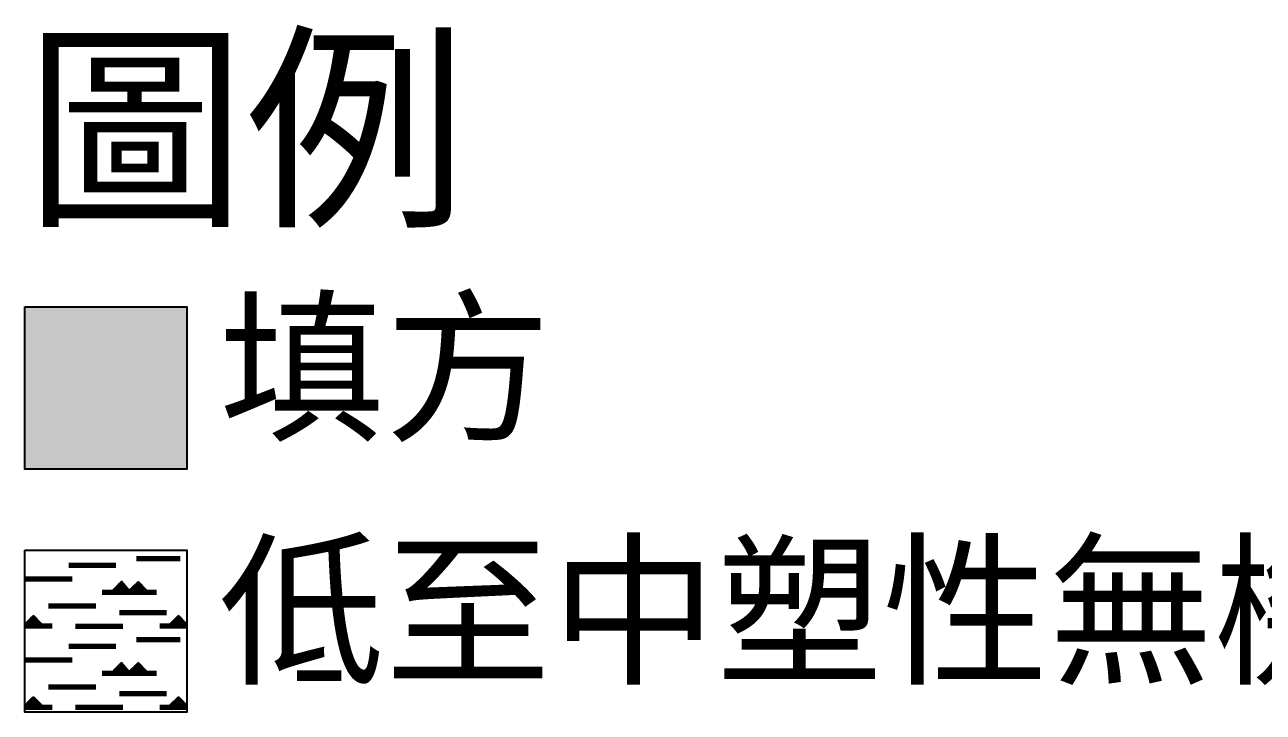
# Model space of a CAD drawing. Header units: millimetres. Extents: x -16 to 296794, y -32 to 2776793.
# Drawn here: x 15 to 22.64, y -2.5 to 1.74 of the extents above; entities that cross this region are included whole.
import ezdxf
from ezdxf.enums import TextEntityAlignment as Align

# ---------------------------------------------------------------- set-up
doc = ezdxf.new("R2010")
doc.units = ezdxf.units.MM
doc.layers.add('柱狀圖_圖例', color=7, linetype='Continuous')
doc.styles.get("Standard").update_dxf_attribs({"font": 'arial.ttf'})
pattern_1 = [(44.78822939999999, (15, -1.3214285), (67.0008139333141, 66.499999974633), [0.45625813, -95.357949]), (45.20952570000001, (15, -1.3261904), (1.000012097714531, 1.000000043300448), [0.4596252599999999, -96.06167899999998]), (44.9996519, (15, -1.3285714), (1.000012122408283, 0.500000025936958), [0.46467299, -0.9495491]), (44.9996519, (15, -1.3428571), (1.000012122408283, 0.500000025936958), [0.48487617, -0.9293459000000001]), (45.200689, (15, -1.3404761), (70.000850296028, 70.49999994672677), [0.47982831, -100.28411]), (44.79719420000001, (15, -1.3357142), (70.00085040890595, 69.49999994565572), [0.47646117, -99.58038499999999]), (44.9996519, (15, -1.3333333), (1.000012122408283, 0.500000025936958), [0.47140738, -0.9428146999999999]), (44.56228809999999, (15, -1.1547619), (32.00038867285984, 31.49999997419254), [0.22055776, -46.096571]), (45.4304392, (15, -1.1595238), (1.000012113790308, 1.000000034532301), [0.22392482, -46.800286]), (44.9996519, (15, -1.1619047), (1.000012122408283, 0.500000025936958), [0.2289693, -1.1852528]), (44.9996519, (15, -1.1761904), (1.000012122408283, 0.500000025936958), [0.24917247, -1.1650496]), (45.394789, (15, -1.1738095), (35.00042518184745, 35.49999993062367), [0.24412747, -51.02264]), (44.59898870000001, (15, -1.1690476), (35.00042516132623, 34.49999993425306), [0.24076039, -50.31892199999999]), (44.9996519, (15, -1.1666666), (1.000012122408283, 0.500000025936958), [0.23570369, -1.1785184]), (44.9996519, (15, -1.4904761), (1.000012122408283, 0.500000025936958), [0.69364229, -0.7205798000000001]), (45.1383824, (15, -1.4928571), (1.000012110425496, 1.000000041978172), [0.69532791, -145.32353]), (45.13705160000001, (15, -1.497619), (103.001250733323, 103.4999992008328), [0.70206228, -146.73101]), (44.9996519, (15.00952393, -1.5), (1.000012122408283, 0.500000025936958), [0.70711108, -0.7071109999999999]), (44.9996519, (15.00476196, -1.5), (1.000012122408283, 0.500000025936958), [0.70711108, -0.7071109999999999]), (44.9996519, (15.00476196, -1.5), (1.000012122408283, 0.500000025936958), [0.70711108, -0.7071109999999999]), (44.9996519, (15, -1.5), (1.000012122408283, 0.500000025936958), [0.70711108, -0.7071109999999999]), (44.9996519, (15.15714477, -1.5), (1.000012122408283, 0.500000025936958), [0.70711108, -0.7071109999999999]), (45.2737924, (15.16190673, -1.5), (1.000012119102992, 1.000000022234457), [0.7037518999999999, -73.19019699999998]), (44.9996519, (15.16190673, -1.5), (1.000012122408283, 0.500000025936958), [0.70711108, -0.7071109999999999]), (44.9996519, (15.17619262, -1.5), (1.000012122408283, 0.500000025936958), [0.70711108, -0.7071109999999999]), (45.2737924, (15.17619262, -1.5), (1.000012119102992, 1.000000022234457), [0.7037518999999999, -73.19019699999998]), (44.9996519, (15.17143065, -1.5), (1.000012122408283, 0.500000025936958), [0.70711108, -0.7071109999999999]), (44.9996519, (15.16666869, -1.5), (1.000012122408283, 0.500000025936958), [0.70711108, -0.7071109999999999]), (44.9996519, (15.82381953, -1.5), (1.000012122408283, 0.500000025936958), [0.24917247, -1.1650496]), (45.394789, (15.82858149, -1.5), (35.00042518184745, 35.49999993062367), [0.24412747, -51.02264]), (44.59898870000001, (15.82858149, -1.5), (1.000012147981752, 0.9999999938296819), [0.24076039, -50.31892199999999]), (44.56228809999999, (15.84286738, -1.5), (1.000012151742578, 0.9999999967822277), [0.22055776, -46.096571]), (45.4304392, (15.84286738, -1.5), (32.00038874088639, 32.49999995564047), [0.22392482, -46.800286]), (44.9996519, (15.83810542, -1.5), (1.000012122408283, 0.500000025936958), [0.2289693, -1.1852528]), (44.9996519, (15.83334346, -1.5), (1.000012122408283, 0.500000025936958), [0.23570369, -1.1785184]), (44.9996519, (15.65715084, -1.5), (1.000012122408283, 0.500000025936958), [0.48487617, -0.9293459000000001]), (45.200689, (15.6619128, -1.5), (70.000850296028, 70.49999994672677), [0.47982831, -100.28411]), (44.79719420000001, (15.6619128, -1.5), (1.000012146572482, 0.9999999966903238), [0.47646117, -99.58038499999999]), (44.78822939999999, (15.67619869, -1.5), (67.0008139333141, 66.499999974633), [0.45625813, -95.357949]), (45.20952570000001, (15.67619869, -1.5), (67.00081387231673, 67.49999994121858), [0.4596252599999999, -96.06167899999998]), (44.9996519, (15.67143673, -1.5), (1.000012122408283, 0.500000025936958), [0.46467299, -0.9495491]), (44.9996519, (15.66667477, -1.5), (1.000012122408283, 0.500000025936958), [0.47140738, -0.9428146999999999]), (44.9996519, (15.49048215, -1.5), (1.000012122408283, 0.500000025936958), [0.70711108, -0.7071109999999999]), (45.2737924, (15.49524411, -1.5), (1.000012119102992, 1.000000022234457), [0.7037518999999999, -73.19019699999998]), (44.9996519, (15.49524411, -1.5), (1.000012122408283, 0.500000025936958), [0.70711108, -0.7071109999999999]), (44.9996519, (15.50953, -1.5), (1.000012122408283, 0.500000025936958), [0.69364229, -0.7205798000000001]), (45.1383824, (15.50953, -1.5), (1.000012110425496, 1.000000041978172), [0.69532791, -145.32353]), (45.13705160000001, (15.50476804, -1.5), (103.001250733323, 103.4999992008328), [0.70206228, -146.73101]), (44.9996519, (15.50000607, -1.5), (1.000012122408283, 0.500000025936958), [0.70711108, -0.7071109999999999]), (44.9996519, (15.32381346, -1.5), (1.000012122408283, 0.500000025936958), [0.70711108, -0.7071109999999999]), (45.2737924, (15.32857542, -1.5), (51.00061952743345, 51.49999998980667), [0.7037518999999999, -73.19019699999998]), (44.9996519, (15.32857542, -1.5), (1.000012122408283, 0.500000025936958), [0.70711108, -0.7071109999999999]), (44.9996519, (15.34286131, -1.5), (1.000012122408283, 0.500000025936958), [0.70711108, -0.7071109999999999]), (45.2737924, (15.34286131, -1.5), (1.000012119102992, 1.000000022234457), [0.7037518999999999, -73.19019699999998]), (44.9996519, (15.33809935, -1.5), (1.000012122408283, 0.500000025936958), [0.70711108, -0.7071109999999999]), (44.9996519, (15.33333738, -1.5), (1.000012122408283, 0.500000025936958), [0.70711108, -0.7071109999999999]), (135.000348, (16.00001215, -1.3428571), (-1.000012149819718, 0.4999999993978654), [0.48487617, -0.9293459000000001]), (135.197239, (16.00001215, -1.3452381), (-72.00087308419445, 71.50000079240031), [0.48992987, -102.39534]), (134.8048, (16.00001215, -1.35), (-1.000012151339098, 1.000000002719602), [0.49329701, -103.09907]), (134.812493, (16.00001215, -1.3642857), (-75.00090966398096, 75.50000020445535), [0.51350007, -107.32151]), (135.189442, (16.00001215, -1.3595238), (-1.000012194784605, 0.9999999522800838), [0.51013293, -106.61778]), (135.000348, (16.00001215, -1.3571428), (-1.000012149819718, 0.4999999993978654), [0.50507934, -0.9091428]), (135.000348, (16.00001215, -1.3523809), (-1.000012149819718, 0.4999999993978654), [0.49834495, -0.9158772]), (135.000348, (16.00001215, -1.1761904), (-1.000012149819718, 0.4999999993978654), [0.24917247, -1.1650496]), (135.379784, (16.00001215, -1.1785714), (-1.000012137761839, 1.000000008686874), [0.25422886, -53.133832]), (134.625871, (16.00001215, -1.1833333), (-37.00044941540767, 37.49999994279477), [0.25759594, -53.837552]), (134.653105, (16.00001215, -1.197619), (-40.00048586241535, 40.49999994551506), [0.27779872, -58.059932]), (135.351851, (16.00001215, -1.1928571), (-1.000012173359828, 0.9999999757320217), [0.27443163, -57.356209]), (135.000348, (16.00001215, -1.1904761), (-1.000012149819718, 0.4999999993978654), [0.26937565, -1.1448465]), (135.000348, (16.00001215, -1.1857142), (-1.000012149819718, 0.4999999993978654), [0.26264126, -1.1515809]), (135.000348, (15.99048822, -1.5), (-1.000012149819718, 0.4999999993978654), [0.70711108, -0.7071109999999999]), (135.000348, (15.98572626, -1.5), (-1.000012149819718, 0.4999999993978654), [0.70711108, -0.7071109999999999]), (134.726207, (15.9809643, -1.5), (-51.00061901654583, 51.50000049573509), [0.7037519, -73.190197]), (134.726207, (15.96667841, -1.5), (-1.000012137050123, 1.000000004557769), [0.7037519, -73.190197]), (135.000348, (15.97144037, -1.5), (-1.000012149819718, 0.4999999993978654), [0.70711108, -0.7071109999999999]), (135.000348, (15.97620233, -1.5), (-1.000012149819718, 0.4999999993978654), [0.70711108, -0.7071109999999999]), (135.000348, (15.9809643, -1.5), (-1.000012149819718, 0.4999999993978654), [0.70711108, -0.7071109999999999]), (135.000348, (15.82381953, -1.5), (-1.000012149819718, 0.4999999993978654), [0.70711108, -0.7071109999999999]), (135.000348, (15.81905757, -1.5), (-1.000012149819718, 0.4999999993978654), [0.70711108, -0.7071109999999999]), (134.726207, (15.81429561, -1.5), (-1.000012137050123, 1.000000004557769), [0.7037519, -73.190197]), (134.726207, (15.80000972, -1.5), (-51.00061901654583, 51.50000049573509), [0.7037519, -73.190197]), (135.000348, (15.80477168, -1.5), (-1.000012149819718, 0.4999999993978654), [0.70711108, -0.7071109999999999]), (135.000348, (15.80953364, -1.5), (-1.000012149819718, 0.4999999993978654), [0.70711108, -0.7071109999999999]), (135.000348, (15.81429561, -1.5), (-1.000012149819718, 0.4999999993978654), [0.70711108, -0.7071109999999999]), (135.000348, (15.15714477, -1.5), (-1.000012149819718, 0.4999999993978654), [0.22223491, -1.1919872]), (135.000348, (15.1523828, -1.5), (-1.000012149819718, 0.4999999993978654), [0.21550052, -1.1987216]), (134.541991, (15.14762084, -1.5), (-1.000012142171529, 1.000000006737608), [0.21045644, -43.985395]), (134.493318, (15.13333495, -1.5), (-1.000012132323731, 1.000000017914237), [0.19025398, -39.763081]), (135.000348, (15.13809692, -1.5), (-1.000012149819718, 0.4999999993978654), [0.19529734, -1.2189248]), (135.000348, (15.14285888, -1.5), (-1.000012149819718, 0.4999999993978654), [0.20203174, -1.2121904]), (135.466157, (15.14762084, -1.5), (-30.00036437402941, 29.4999999857119), [0.20708939, -43.281683]), (135.000348, (15.32381346, -1.5), (-1.000012149819718, 0.4999999993978654), [0.4579386, -0.9562835]), (135.000348, (15.31905149, -1.5), (-1.000012149819718, 0.4999999993978654), [0.45120421, -0.9630179]), (134.784138, (15.31428953, -1.5), (-1.000012136580392, 1.000000006871534), [0.44615657, -93.246723]), (134.773883, (15.30000364, -1.5), (-62.0007524746083, 62.50000061364067), [0.42595355, -89.024292]), (135.000348, (15.30476561, -1.5), (-1.000012149819718, 0.4999999993978654), [0.43100104, -0.9832211]), (135.000348, (15.30952757, -1.5), (-1.000012149819718, 0.4999999993978654), [0.43773543, -0.9764867]), (135.218201, (15.31428953, -1.5), (-65.00078888588715, 64.5000006863176), [0.4427894399999999, -92.542993]), (135.000348, (15.49048215, -1.5), (-1.000012149819718, 0.4999999993978654), [0.69364229, -0.7205798000000001]), (135.000348, (15.48572019, -1.5), (-1.000012149819718, 0.4999999993978654), [0.6869079, -0.7273142]), (134.858877, (15.48095822, -1.5), (-100.0012141906636, 100.5000002183743), [0.68185917, -142.50856]), (134.854557, (15.46667234, -1.5), (-1.000012137128623, 1.00000000511917), [0.66165606, -138.28611]), (135.000348, (15.4714343, -1.5), (-1.000012149819718, 0.4999999993978654), [0.66670473, -0.7475174]), (135.000348, (15.47619626, -1.5), (-1.000012149819718, 0.4999999993978654), [0.67343912, -0.740783]), (135.14252, (15.48095822, -1.5), (-1.000012151741843, 0.9999999983450649), [0.67849202, -141.80483]), (135.000348, (15.65715084, -1.5), (-1.000012149819718, 0.4999999993978654), [0.70711108, -0.7071109999999999]), (135.000348, (15.65238888, -1.5), (-1.000012149819718, 0.4999999993978654), [0.70711108, -0.7071109999999999]), (134.726207, (15.64762691, -1.5), (-51.00061901654583, 51.50000049573509), [0.7037519, -73.190197]), (134.726207, (15.63334103, -1.5), (-1.000012137050123, 1.000000004557769), [0.7037519, -73.190197]), (135.000348, (15.63810299, -1.5), (-1.000012149819718, 0.4999999993978654), [0.70711108, -0.7071109999999999]), (135.000348, (15.64286495, -1.5), (-1.000012149819718, 0.4999999993978654), [0.70711108, -0.7071109999999999]), (135.000348, (15.64762691, -1.5), (-1.000012149819718, 0.4999999993978654), [0.70711108, -0.7071109999999999])]
pattern_2 = [(0, (15.6877385, -2.5414234), (0, 0.5), [0.27054505, -0.7294549]), (0, (15.6877385, -2.5437234), (0, 0.5), [0.27054505, -0.7294549]), (0, (15.6877385, -2.5460234), (0, 0.5), [0.27054505, -0.7294549]), (0, (15.6877385, -2.5483234), (0, 0.5), [0.27054505, -0.7294549]), (0, (15.6877385, -2.5506234), (0, 0.5), [0.27054505, -0.7294549]), (0, (15.6877385, -2.5529234), (0, 0.5), [0.27054505, -0.7294549]), (0, (15.6877385, -2.5552234), (0, 0.5), [0.27054505, -0.7294549]), (0, (15.6877385, -2.5575234), (0, 0.5), [0.27054505, -0.7294549]), (0, (15.6877385, -2.5598234), (0, 0.5), [0.27054505, -0.7294549]), (0, (15.6877385, -2.5621234), (0, 0.5), [0.27054505, -0.7294549]), (0, (15, -2.666649), (0, 0.5), [0.29096291, -0.709037]), (0, (15, -2.668949), (0, 0.5), [0.29096291, -0.709037]), (0, (15, -2.671249), (0, 0.5), [0.29096291, -0.709037]), (0, (15, -2.673549), (0, 0.5), [0.29096291, -0.709037]), (0, (15, -2.675849), (0, 0.5), [0.29096291, -0.709037]), (0, (15, -2.678149), (0, 0.5), [0.29096291, -0.709037]), (0, (15, -2.680449), (0, 0.5), [0.29096291, -0.709037]), (0, (15, -2.682749), (0, 0.5), [0.29096291, -0.709037]), (0, (15, -2.685049), (0, 0.5), [0.29096291, -0.709037]), (0, (15, -2.687349), (0, 0.5), [0.29096291, -0.709037]), (0, (15.27120365, -2.5832927), (0, 0.5), [0.29096291, -0.709037]), (0, (15.27120365, -2.5855927), (0, 0.5), [0.29096291, -0.709037]), (0, (15.27120365, -2.5878927), (0, 0.5), [0.29096291, -0.709037]), (0, (15.27120365, -2.5901927), (0, 0.5), [0.29096291, -0.709037]), (0, (15.27120365, -2.5924927), (0, 0.5), [0.29096291, -0.709037]), (0, (15.27120365, -2.5947927), (0, 0.5), [0.29096291, -0.709037]), (0, (15.27120365, -2.5970927), (0, 0.5), [0.29096291, -0.709037]), (0, (15.27120365, -2.5993927), (0, 0.5), [0.29096291, -0.709037]), (0, (15.27120365, -2.6016927), (0, 0.5), [0.29096291, -0.709037]), (0, (15.27120365, -2.6039927), (0, 0.5), [0.29096291, -0.709037]), (0, (15.58378768, -2.8752572), (0, 0.5), [0.29096291, -0.709037]), (0, (15.58378768, -2.8775572), (0, 0.5), [0.29096291, -0.709037]), (0, (15.58378768, -2.8798572), (0, 0.5), [0.29096291, -0.709037]), (0, (15.58378768, -2.8821572), (0, 0.5), [0.29096291, -0.709037]), (0, (15.58378768, -2.8844572), (0, 0.5), [0.29096291, -0.709037]), (0, (15.58378768, -2.8867572), (0, 0.5), [0.29096291, -0.709037]), (0, (15.58378768, -2.8890572), (0, 0.5), [0.29096291, -0.709037]), (0, (15.58378768, -2.8913572), (0, 0.5), [0.29096291, -0.709037]), (0, (15.58378768, -2.8936572), (0, 0.5), [0.29096291, -0.709037]), (0, (15.58378768, -2.8959572), (0, 0.5), [0.29096291, -0.709037]), (0, (15.31244326, -2.9586282), (0, 0.5), [0.29096291, -0.709037]), (0, (15.31244326, -2.9609282), (0, 0.5), [0.29096291, -0.709037]), (0, (15.31244326, -2.9632282), (0, 0.5), [0.29096291, -0.709037]), (0, (15.31244326, -2.9655282), (0, 0.5), [0.29096291, -0.709037]), (0, (15.31244326, -2.9678282), (0, 0.5), [0.29096291, -0.709037]), (0, (15.31244326, -2.9701282), (0, 0.5), [0.29096291, -0.709037]), (0, (15.31244326, -2.9724282), (0, 0.5), [0.29096291, -0.709037]), (0, (15.31244326, -2.9747282), (0, 0.5), [0.29096291, -0.709037]), (0, (15.31244326, -2.9770282), (0, 0.5), [0.29096291, -0.709037]), (0, (15.31244326, -2.9793282), (0, 0.5), [0.29096291, -0.709037]), (0, (15.14640155, -2.8335654), (0, 0.5), [0.29096291, -0.709037]), (0, (15.14640155, -2.8358654), (0, 0.5), [0.29096291, -0.709037]), (0, (15.14640155, -2.8381654), (0, 0.5), [0.29096291, -0.709037]), (0, (15.14640155, -2.8404654), (0, 0.5), [0.29096291, -0.709037]), (0, (15.14640155, -2.8427654), (0, 0.5), [0.29096291, -0.709037]), (0, (15.14640155, -2.8450654), (0, 0.5), [0.29096291, -0.709037]), (0, (15.14640155, -2.8473654), (0, 0.5), [0.29096291, -0.709037]), (0, (15.14640155, -2.8496654), (0, 0.5), [0.29096291, -0.709037]), (0, (15.14640155, -2.8519654), (0, 0.5), [0.29096291, -0.709037]), (0, (15.14640155, -2.8542654), (0, 0.5), [0.29096291, -0.709037]), (90, (15.0001524, -2.9580792), (-1, 6.123233995736766e-17), [0.0002977, -0.4997023]), (90, (15.0024524, -2.9580792), (-1, 6.123233995736766e-17), [0.00269017, -0.4973098]), (90, (15.0047524, -2.9580792), (-1, 6.123233995736766e-17), [0.00508265, -0.4949173]), (90, (15.0070524, -2.9580792), (-1, 6.123233995736766e-17), [0.00747512, -0.4925248]), (90, (15.0093524, -2.9580792), (-1, 6.123233995736766e-17), [0.00986759, -0.4901324000000001]), (90, (15.0254524, -2.9580792), (-1, 6.123233995736766e-17), [0.02661492, -0.4733850000000001]), (90, (15.0231524, -2.9580792), (-1, 6.123233995736766e-17), [0.02422244, -0.4757775]), (90, (15.0208524, -2.9580792), (-1, 6.123233995736766e-17), [0.02182997, -0.47817]), (90, (15.0185524, -2.9580792), (-1, 6.123233995736766e-17), [0.01943749, -0.4805625]), (90, (15.0162524, -2.9580792), (-1, 6.123233995736766e-17), [0.01704502, -0.4829549]), (90, (15.0139524, -2.9580792), (-1, 6.123233995736766e-17), [0.01465254, -0.4853474]), (90, (15.0116524, -2.9580792), (-1, 6.123233995736766e-17), [0.01226007, -0.4877399000000001]), (90, (15.0277524, -2.9580792), (-1, 6.123233995736766e-17), [0.02900739, -0.4709925999999999]), (90, (15.0300524, -2.9580792), (-1, 6.123233995736766e-17), [0.03139987, -0.4686001]), (90, (15.0323524, -2.9580792), (-1, 6.123233995736766e-17), [0.03379234, -0.4662076]), (90, (15.0346524, -2.9580792), (-1, 6.123233995736766e-17), [0.03618481, -0.4638151]), (90, (15.0369524, -2.9580792), (-1, 6.123233995736766e-17), [0.03857729, -0.4614227]), (90, (15.0392524, -2.9580792), (-1, 6.123233995736766e-17), [0.04096976, -0.4590301999999999]), (90, (15.0415524, -2.9580792), (-1, 6.123233995736766e-17), [0.04336224, -0.4566377]), (90, (15.0438524, -2.9580792), (-1, 6.123233995736766e-17), [0.04575471, -0.4542452]), (90, (15.0461524, -2.9580792), (-1, 6.123233995736766e-17), [0.04814719, -0.4518528]), (90, (15.0484524, -2.9580792), (-1, 6.123233995736766e-17), [0.05053966, -0.4494603]), (90, (15.0507524, -2.9580792), (-1, 6.123233995736766e-17), [0.05293214, -0.4470678]), (90, (15.0530524, -2.9580792), (-1, 6.123233995736766e-17), [0.05121003, -0.4487899]), (90, (15.0553524, -2.9580792), (-1, 6.123233995736766e-17), [0.0488823, -0.4511177]), (90, (15.0576524, -2.9580792), (-1, 6.123233995736766e-17), [0.04655457, -0.4534454000000001]), (90, (15.0599524, -2.9580792), (-1, 6.123233995736766e-17), [0.04422685, -0.4557731]), (90, (15.0622524, -2.9580792), (-1, 6.123233995736766e-17), [0.04189912, -0.4581008]), (90, (15.0645524, -2.9580792), (-1, 6.123233995736766e-17), [0.03957139, -0.4604286]), (90, (15.0668524, -2.9580792), (-1, 6.123233995736766e-17), [0.03724366, -0.4627563]), (90, (15.0691524, -2.9580792), (-1, 6.123233995736766e-17), [0.03491593, -0.465084]), (90, (15.0714524, -2.9580792), (-1, 6.123233995736766e-17), [0.0325882, -0.4674117999999999]), (90, (15.0737524, -2.9580792), (-1, 6.123233995736766e-17), [0.03026047, -0.4697395]), (90, (15.0760524, -2.9580792), (-1, 6.123233995736766e-17), [0.02793274, -0.4720672000000001]), (90, (15.0783524, -2.9580792), (-1, 6.123233995736766e-17), [0.02560502, -0.4743949000000001]), (90, (15.0806524, -2.9580792), (-1, 6.123233995736766e-17), [0.02327729, -0.4767227]), (90, (15.0829524, -2.9580792), (-1, 6.123233995736766e-17), [0.02094956, -0.4790504]), (90, (15.0852524, -2.9580792), (-1, 6.123233995736766e-17), [0.01862183, -0.4813781]), (90, (15.1013524, -2.9580792), (-1, 6.123233995736766e-17), [0.00232773, -0.4976722]), (90, (15.0990524, -2.9580792), (-1, 6.123233995736766e-17), [0.00465546, -0.4953445]), (90, (15.0967524, -2.9580792), (-1, 6.123233995736766e-17), [0.00698319, -0.4930168]), (90, (15.0944524, -2.9580792), (-1, 6.123233995736766e-17), [0.00931091, -0.490689]), (90, (15.0921524, -2.9580792), (-1, 6.123233995736766e-17), [0.01163864, -0.4883613000000001]), (90, (15.0898524, -2.9580792), (-1, 6.123233995736766e-17), [0.01396637, -0.4860336]), (90, (15.0875524, -2.9580792), (-1, 6.123233995736766e-17), [0.0162941, -0.4837059]), (45, (15, -2.9571428), (0.9999999346823583, 0.5000000628005945), [0.07407785, -1.3401357]), (135, (15.1047619, -2.9571428), (-0.9999999983219684, 0.4999999991609843), [0.07407785, -1.3401357]), (0, (15, -2.9580792), (0, 0.5), [0.16746966, -0.8325303]), (0, (15, -2.9603792), (0, 0.5), [0.16746966, -0.8325303]), (0, (15, -2.9626792), (0, 0.5), [0.16746966, -0.8325303]), (0, (15, -2.9649792), (0, 0.5), [0.16746966, -0.8325303]), (0, (15, -2.9672792), (0, 0.5), [0.16746966, -0.8325303]), (0, (15, -2.9695792), (0, 0.5), [0.16746966, -0.8325303]), (0, (15, -2.9718792), (0, 0.5), [0.16746966, -0.8325303]), (0, (15, -2.9741792), (0, 0.5), [0.16746966, -0.8325303]), (0, (15, -2.9764792), (0, 0.5), [0.16746966, -0.8325303]), (0, (15, -2.9787792), (0, 0.5), [0.16746966, -0.8325303]), (90, (15.9998476, -2.9580792), (-1, 6.123233995736766e-17), [0.0002977, -0.4997023]), (90, (15.9975476, -2.9580792), (-1, 6.123233995736766e-17), [0.00269017, -0.4973098]), (90, (15.9952476, -2.9580792), (-1, 6.123233995736766e-17), [0.00508265, -0.4949173]), (90, (15.9929476, -2.9580792), (-1, 6.123233995736766e-17), [0.00747512, -0.4925248]), (90, (15.9906476, -2.9580792), (-1, 6.123233995736766e-17), [0.00986759, -0.4901324000000001]), (90, (15.9745476, -2.9580792), (-1, 6.123233995736766e-17), [0.02661492, -0.4733850000000001]), (90, (15.9768476, -2.9580792), (-1, 6.123233995736766e-17), [0.02422244, -0.4757775]), (90, (15.9791476, -2.9580792), (-1, 6.123233995736766e-17), [0.02182997, -0.47817]), (90, (15.9814476, -2.9580792), (-1, 6.123233995736766e-17), [0.01943749, -0.4805625]), (90, (15.9837476, -2.9580792), (-1, 6.123233995736766e-17), [0.01704502, -0.4829549]), (90, (15.9860476, -2.9580792), (-1, 6.123233995736766e-17), [0.01465254, -0.4853474]), (90, (15.9883476, -2.9580792), (-1, 6.123233995736766e-17), [0.01226007, -0.4877399000000001]), (90, (15.9722476, -2.9580792), (-1, 6.123233995736766e-17), [0.02900739, -0.4709925999999999]), (90, (15.9699476, -2.9580792), (-1, 6.123233995736766e-17), [0.03139987, -0.4686001]), (90, (15.9676476, -2.9580792), (-1, 6.123233995736766e-17), [0.03379234, -0.4662076]), (90, (15.9653476, -2.9580792), (-1, 6.123233995736766e-17), [0.03618481, -0.4638151]), (90, (15.9630476, -2.9580792), (-1, 6.123233995736766e-17), [0.03857729, -0.4614227]), (90, (15.9607476, -2.9580792), (-1, 6.123233995736766e-17), [0.04096976, -0.4590301999999999]), (90, (15.9584476, -2.9580792), (-1, 6.123233995736766e-17), [0.04336224, -0.4566377]), (90, (15.9561476, -2.9580792), (-1, 6.123233995736766e-17), [0.04575471, -0.4542452]), (90, (15.9538476, -2.9580792), (-1, 6.123233995736766e-17), [0.04814719, -0.4518528]), (90, (15.9515476, -2.9580792), (-1, 6.123233995736766e-17), [0.05053966, -0.4494603]), (90, (15.9492476, -2.9580792), (-1, 6.123233995736766e-17), [0.05293214, -0.4470678]), (90, (15.9469476, -2.9580792), (-1, 6.123233995736766e-17), [0.05121003, -0.4487899]), (90, (15.9446476, -2.9580792), (-1, 6.123233995736766e-17), [0.0488823, -0.4511177]), (90, (15.9423476, -2.9580792), (-1, 6.123233995736766e-17), [0.04655457, -0.4534454000000001]), (90, (15.9400476, -2.9580792), (-1, 6.123233995736766e-17), [0.04422685, -0.4557731]), (90, (15.9377476, -2.9580792), (-1, 6.123233995736766e-17), [0.04189912, -0.4581008]), (90, (15.9354476, -2.9580792), (-1, 6.123233995736766e-17), [0.03957139, -0.4604286]), (90, (15.9331476, -2.9580792), (-1, 6.123233995736766e-17), [0.03724366, -0.4627563]), (90, (15.9308476, -2.9580792), (-1, 6.123233995736766e-17), [0.03491593, -0.465084]), (90, (15.9285476, -2.9580792), (-1, 6.123233995736766e-17), [0.0325882, -0.4674117999999999]), (90, (15.9262476, -2.9580792), (-1, 6.123233995736766e-17), [0.03026047, -0.4697395]), (90, (15.9239476, -2.9580792), (-1, 6.123233995736766e-17), [0.02793274, -0.4720672000000001]), (90, (15.9216476, -2.9580792), (-1, 6.123233995736766e-17), [0.02560502, -0.4743949000000001]), (90, (15.9193476, -2.9580792), (-1, 6.123233995736766e-17), [0.02327729, -0.4767227]), (90, (15.9170476, -2.9580792), (-1, 6.123233995736766e-17), [0.02094956, -0.4790504]), (90, (15.9147476, -2.9580792), (-1, 6.123233995736766e-17), [0.01862183, -0.4813781]), (90, (15.8986476, -2.9580792), (-1, 6.123233995736766e-17), [0.00232773, -0.4976722]), (90, (15.9009476, -2.9580792), (-1, 6.123233995736766e-17), [0.00465546, -0.4953445]), (90, (15.9032476, -2.9580792), (-1, 6.123233995736766e-17), [0.00698319, -0.4930168]), (90, (15.9055476, -2.9580792), (-1, 6.123233995736766e-17), [0.00931091, -0.490689]), (90, (15.9078476, -2.9580792), (-1, 6.123233995736766e-17), [0.01163864, -0.4883613000000001]), (90, (15.9101476, -2.9580792), (-1, 6.123233995736766e-17), [0.01396637, -0.4860336]), (90, (15.9124476, -2.9580792), (-1, 6.123233995736766e-17), [0.0162941, -0.4837059]), (135, (16, -2.9571428), (-0.9999999983219684, 0.4999999991609843), [0.07407785, -1.3401357]), (45, (15.8952381, -2.9571428), (0.9999999346823583, 0.5000000628005945), [0.07407785, -1.3401357]), (0, (15.83253034, -2.9580792), (0, 0.5), [0.16746966, -0.8325303]), (0, (15.83253034, -2.9603792), (0, 0.5), [0.16746966, -0.8325303]), (0, (15.83253034, -2.9626792), (0, 0.5), [0.16746966, -0.8325303]), (0, (15.83253034, -2.9649792), (0, 0.5), [0.16746966, -0.8325303]), (0, (15.83253034, -2.9672792), (0, 0.5), [0.16746966, -0.8325303]), (0, (15.83253034, -2.9695792), (0, 0.5), [0.16746966, -0.8325303]), (0, (15.83253034, -2.9718792), (0, 0.5), [0.16746966, -0.8325303]), (0, (15.83253034, -2.9741792), (0, 0.5), [0.16746966, -0.8325303]), (0, (15.83253034, -2.9764792), (0, 0.5), [0.16746966, -0.8325303]), (0, (15.83253034, -2.9787792), (0, 0.5), [0.16746966, -0.8325303]), (90, (15.7504145, -2.7494144), (-1, 6.123233995736766e-17), [0.00096562, -0.4990343]), (90, (15.7481145, -2.7494144), (-1, 6.123233995736766e-17), [0.00326836, -0.4967316]), (90, (15.7458145, -2.7494144), (-1, 6.123233995736766e-17), [0.005571100000000001, -0.4944289000000001]), (90, (15.7435145, -2.7494144), (-1, 6.123233995736766e-17), [0.00787384, -0.4921261]), (90, (15.7412145, -2.7494144), (-1, 6.123233995736766e-17), [0.01017658, -0.4898234]), (90, (15.7389145, -2.7494144), (-1, 6.123233995736766e-17), [0.01247932, -0.4875206]), (90, (15.7366145, -2.7494144), (-1, 6.123233995736766e-17), [0.01478206, -0.4852179]), (90, (15.7343145, -2.7494144), (-1, 6.123233995736766e-17), [0.01708481, -0.4829151]), (90, (15.7320145, -2.7494144), (-1, 6.123233995736766e-17), [0.01938755, -0.4806124]), (90, (15.7297145, -2.7494144), (-1, 6.123233995736766e-17), [0.02169029, -0.4783096999999999]), (90, (15.7274145, -2.7494144), (-1, 6.123233995736766e-17), [0.02399303, -0.4760069000000001]), (90, (15.7251145, -2.7494144), (-1, 6.123233995736766e-17), [0.02629577, -0.4737042]), (90, (15.7228145, -2.7494144), (-1, 6.123233995736766e-17), [0.02859851, -0.4714014]), (90, (15.7205145, -2.7494144), (-1, 6.123233995736766e-17), [0.03090125, -0.4690987]), (90, (15.7182145, -2.7494144), (-1, 6.123233995736766e-17), [0.03320399, -0.466796]), (90, (15.7159145, -2.7494144), (-1, 6.123233995736766e-17), [0.03550673, -0.4644932]), (90, (15.7136145, -2.7494144), (-1, 6.123233995736766e-17), [0.03780948, -0.4621904999999999]), (90, (15.7113145, -2.7494144), (-1, 6.123233995736766e-17), [0.04011222, -0.4598877000000001]), (90, (15.6952145, -2.7494144), (-1, 6.123233995736766e-17), [0.05025392, -0.449746]), (90, (15.6975145, -2.7494144), (-1, 6.123233995736766e-17), [0.05255118, -0.4474488]), (90, (15.6998145, -2.7494144), (-1, 6.123233995736766e-17), [0.05162592, -0.448374]), (90, (15.7021145, -2.7494144), (-1, 6.123233995736766e-17), [0.04932318, -0.4506768]), (90, (15.7044145, -2.7494144), (-1, 6.123233995736766e-17), [0.04702044, -0.4529795]), (90, (15.7067145, -2.7494144), (-1, 6.123233995736766e-17), [0.0447177, -0.4552823]), (90, (15.7090145, -2.7494144), (-1, 6.123233995736766e-17), [0.04241496, -0.457585]), (90, (15.6929145, -2.7494144), (-1, 6.123233995736766e-17), [0.04795666, -0.4520433]), (90, (15.6906145, -2.7494144), (-1, 6.123233995736766e-17), [0.04565939, -0.4543406]), (90, (15.6883145, -2.7494144), (-1, 6.123233995736766e-17), [0.04336213, -0.4566378]), (90, (15.6860145, -2.7494144), (-1, 6.123233995736766e-17), [0.04106487, -0.4589351]), (90, (15.6837145, -2.7494144), (-1, 6.123233995736766e-17), [0.03876761, -0.4612323]), (90, (15.6814145, -2.7494144), (-1, 6.123233995736766e-17), [0.03647035, -0.4635295999999999]), (90, (15.6791145, -2.7494144), (-1, 6.123233995736766e-17), [0.03417308, -0.4658269]), (90, (15.6768145, -2.7494144), (-1, 6.123233995736766e-17), [0.03187582, -0.4681241]), (90, (15.6745145, -2.7494144), (-1, 6.123233995736766e-17), [0.02957856, -0.4704214]), (90, (15.6722145, -2.7494144), (-1, 6.123233995736766e-17), [0.0272813, -0.4727187]), (90, (15.6699145, -2.7494144), (-1, 6.123233995736766e-17), [0.02498403, -0.4750159]), (90, (15.6676145, -2.7494144), (-1, 6.123233995736766e-17), [0.02268677, -0.4773132]), (90, (15.6653145, -2.7494144), (-1, 6.123233995736766e-17), [0.02038951, -0.4796104]), (90, (15.6630145, -2.7494144), (-1, 6.123233995736766e-17), [0.01809225, -0.4819077]), (90, (15.6607145, -2.7494144), (-1, 6.123233995736766e-17), [0.01579499, -0.484205]), (90, (15.6584145, -2.7494144), (-1, 6.123233995736766e-17), [0.01349772, -0.4865022]), (90, (15.6561145, -2.7494144), (-1, 6.123233995736766e-17), [0.01120046, -0.4887995]), (90, (15.6538145, -2.7494144), (-1, 6.123233995736766e-17), [0.008903200000000002, -0.4910968]), (90, (15.6515145, -2.7494144), (-1, 6.123233995736766e-17), [0.00660594, -0.4933939999999999]), (90, (15.6492145, -2.7494144), (-1, 6.123233995736766e-17), [0.00430867, -0.4956912999999999]), (90, (15.6469145, -2.7494144), (-1, 6.123233995736766e-17), [0.00201141, -0.4979885]), (90, (15.6446145, -2.7494144), (-1, 6.123233995736766e-17), [0.0002977, -0.4997023]), (90, (15.6423145, -2.7494144), (-1, 6.123233995736766e-17), [0.00269017, -0.4973098]), (90, (15.6400145, -2.7494144), (-1, 6.123233995736766e-17), [0.00508265, -0.4949173]), (90, (15.6377145, -2.7494144), (-1, 6.123233995736766e-17), [0.00747512, -0.4925248]), (90, (15.6354145, -2.7494144), (-1, 6.123233995736766e-17), [0.00986759, -0.4901324000000001]), (90, (15.6193145, -2.7494144), (-1, 6.123233995736766e-17), [0.02661492, -0.4733850000000001]), (90, (15.6216145, -2.7494144), (-1, 6.123233995736766e-17), [0.02422244, -0.4757775]), (90, (15.6239145, -2.7494144), (-1, 6.123233995736766e-17), [0.02182997, -0.47817]), (90, (15.6262145, -2.7494144), (-1, 6.123233995736766e-17), [0.01943749, -0.4805625]), (90, (15.6285145, -2.7494144), (-1, 6.123233995736766e-17), [0.01704502, -0.4829549]), (90, (15.6308145, -2.7494144), (-1, 6.123233995736766e-17), [0.01465254, -0.4853474]), (90, (15.6331145, -2.7494144), (-1, 6.123233995736766e-17), [0.01226007, -0.4877399000000001]), (90, (15.6170145, -2.7494144), (-1, 6.123233995736766e-17), [0.02900739, -0.4709925999999999]), (90, (15.6147145, -2.7494144), (-1, 6.123233995736766e-17), [0.03139987, -0.4686001]), (90, (15.6124145, -2.7494144), (-1, 6.123233995736766e-17), [0.03379234, -0.4662076]), (90, (15.6101145, -2.7494144), (-1, 6.123233995736766e-17), [0.03618481, -0.4638151]), (90, (15.6078145, -2.7494144), (-1, 6.123233995736766e-17), [0.03857729, -0.4614227]), (90, (15.6055145, -2.7494144), (-1, 6.123233995736766e-17), [0.04096976, -0.4590301999999999]), (90, (15.6032145, -2.7494144), (-1, 6.123233995736766e-17), [0.04336224, -0.4566377]), (90, (15.6009145, -2.7494144), (-1, 6.123233995736766e-17), [0.04575471, -0.4542452]), (90, (15.5986145, -2.7494144), (-1, 6.123233995736766e-17), [0.04814719, -0.4518528]), (90, (15.5963145, -2.7494144), (-1, 6.123233995736766e-17), [0.05053966, -0.4494603]), (90, (15.5940145, -2.7494144), (-1, 6.123233995736766e-17), [0.05293214, -0.4470678]), (90, (15.5917145, -2.7494144), (-1, 6.123233995736766e-17), [0.05121003, -0.4487899]), (90, (15.5894145, -2.7494144), (-1, 6.123233995736766e-17), [0.0488823, -0.4511177]), (90, (15.5871145, -2.7494144), (-1, 6.123233995736766e-17), [0.04655457, -0.4534454000000001]), (90, (15.5848145, -2.7494144), (-1, 6.123233995736766e-17), [0.04422685, -0.4557731]), (90, (15.5825145, -2.7494144), (-1, 6.123233995736766e-17), [0.04189912, -0.4581008]), (90, (15.5802145, -2.7494144), (-1, 6.123233995736766e-17), [0.03957139, -0.4604286]), (90, (15.5779145, -2.7494144), (-1, 6.123233995736766e-17), [0.03724366, -0.4627563]), (90, (15.5756145, -2.7494144), (-1, 6.123233995736766e-17), [0.03491593, -0.465084]), (90, (15.5733145, -2.7494144), (-1, 6.123233995736766e-17), [0.0325882, -0.4674117999999999]), (90, (15.5710145, -2.7494144), (-1, 6.123233995736766e-17), [0.03026047, -0.4697395]), (90, (15.5687145, -2.7494144), (-1, 6.123233995736766e-17), [0.02793274, -0.4720672000000001]), (90, (15.5664145, -2.7494144), (-1, 6.123233995736766e-17), [0.02560502, -0.4743949000000001]), (90, (15.5641145, -2.7494144), (-1, 6.123233995736766e-17), [0.02327729, -0.4767227]), (90, (15.5618145, -2.7494144), (-1, 6.123233995736766e-17), [0.02094956, -0.4790504]), (90, (15.5595145, -2.7494144), (-1, 6.123233995736766e-17), [0.01862183, -0.4813781]), (90, (15.5434145, -2.7494144), (-1, 6.123233995736766e-17), [0.00232773, -0.4976722]), (90, (15.5457145, -2.7494144), (-1, 6.123233995736766e-17), [0.00465546, -0.4953445]), (90, (15.5480145, -2.7494144), (-1, 6.123233995736766e-17), [0.00698319, -0.4930168]), (90, (15.5503145, -2.7494144), (-1, 6.123233995736766e-17), [0.00931091, -0.490689]), (90, (15.5526145, -2.7494144), (-1, 6.123233995736766e-17), [0.01163864, -0.4883613000000001]), (90, (15.5549145, -2.7494144), (-1, 6.123233995736766e-17), [0.01396637, -0.4860336]), (90, (15.5572145, -2.7494144), (-1, 6.123233995736766e-17), [0.0162941, -0.4837059]), (133.726969, (15.75238095, -2.75), (-0.9999999798906013, 1.000000015668036), [0.07578015, -15.83805]), (43.78112470000001, (15.64285714, -2.75), (10.99999993219588, 10.4999999691809), [0.07914652, -16.541623]), (131.009086, (15.64285714, -2.75), (-2.999999970360712, 3.500000021979408), [0.07257024, -15.16718]), (46.27303, (15.54285714, -2.75), (0.9999999901174754, 1.00000000512697), [0.07578015, -15.83805]), (0, (15.47729724, -2.7494144), (0, 0.5), [0.3352069, -0.6647930999999999]), (0, (15.47729724, -2.7517144), (0, 0.5), [0.3352069, -0.6647930999999999]), (0, (15.47729724, -2.7540144), (0, 0.5), [0.3352069, -0.6647930999999999]), (0, (15.47729724, -2.7563144), (0, 0.5), [0.3352069, -0.6647930999999999]), (0, (15.47729724, -2.7586144), (0, 0.5), [0.3352069, -0.6647930999999999]), (0, (15.47729724, -2.7609144), (0, 0.5), [0.3352069, -0.6647930999999999]), (0, (15.47729724, -2.7632144), (0, 0.5), [0.3352069, -0.6647930999999999]), (0, (15.47729724, -2.7655144), (0, 0.5), [0.3352069, -0.6647930999999999]), (0, (15.47729724, -2.7678144), (0, 0.5), [0.3352069, -0.6647930999999999]), (0, (15.47729724, -2.7701144), (0, 0.5), [0.3352069, -0.6647930999999999])]

msp = doc.modelspace()

# ---------------------------------------------------------------- hatches: boundary and pattern name
at = {"layer": '柱狀圖_圖例'}
h = msp.add_hatch(dxfattribs=at)
h.set_pattern_fill('494950', color=52, pattern_type=2)
h.set_pattern_definition(pattern_1)
h.paths.add_polyline_path([(15, 0), (16, 0), (16, -1), (15, -1)])
h = msp.add_hatch(dxfattribs=at)
h.set_pattern_fill('494950', color=52, pattern_type=2)
h.set_pattern_definition(pattern_1)
h.paths.add_polyline_path([(15, 0), (16, 0), (16, -1), (15, -1)])
h = msp.add_hatch(dxfattribs=at)
h.set_pattern_fill('505452', color=82, pattern_type=2)
h.set_pattern_definition(pattern_2)
h.paths.add_polyline_path([(15, -1.5), (16, -1.5), (16, -2.5), (15, -2.5)])
h = msp.add_hatch(dxfattribs=at)
h.set_pattern_fill('505452', color=82, pattern_type=2)
h.set_pattern_definition(pattern_2)
h.paths.add_polyline_path([(15, -1.5), (16, -1.5), (16, -2.5), (15, -2.5)])

# ---------------------------------------------------------------- linework, layer by layer
for points in [[(15, 0), (16, 0), (16, -1), (15, -1)], [(15, 0), (16, 0), (16, -1), (15, -1)], [(15, -1.5), (16, -1.5), (16, -2.5), (15, -2.5)], [(15, -1.5), (16, -1.5), (16, -2.5), (15, -2.5)]]:
    msp.add_lwpolyline(points, close=True, dxfattribs=at)

# ---------------------------------------------------------------- texts
msp.add_text('圖例', height=1, dxfattribs=at).set_placement((15, 0.3), align=Align.BOTTOM_LEFT)
msp.add_text('圖例', height=1, dxfattribs=at).set_placement((15, 0.3), align=Align.BOTTOM_LEFT)
for s, p in [('填方', (16.2, 0)), ('填方', (16.2, 0)), ('低至中塑性無機性黏土，粉土質黏土及砂質黏土(CL或CL-ML)', (16.2, -1.5)), ('低至中塑性無機性黏土，粉土質黏土及砂質黏土(CL或CL-ML)', (16.2, -1.5))]:
    msp.add_text(s, height=0.75, dxfattribs=at).set_placement(p, align=Align.TOP_LEFT)

doc.saveas('drawing.dxf')
